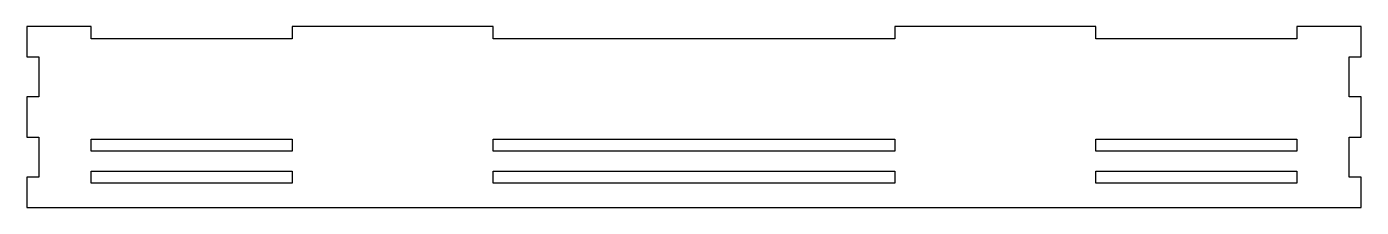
# Model space of a CAD drawing. Header units: millimetres. Extents: x -6 to 326, y 0 to 45.
import ezdxf

# ---------------------------------------------------------------- set-up
doc = ezdxf.new("R2010")
doc.units = ezdxf.units.MM
doc.layers.get('0').update_dxf_attribs({"linetype": 'CONTINUOUS'})

msp = doc.modelspace()

# ---------------------------------------------------------------- linework, layer by layer
for points in [[(-6, 37.5), (-3, 37.5), (-3, 27.5), (-6, 27.5), (-6, 17.5), (-3, 17.5), (-3, 7.5), (-6, 7.5), (-6, 0), (326, 0), (326, 7.5), (323, 7.5), (323, 17.5), (326, 17.5), (326, 27.5), (323, 27.5), (323, 37.5), (326, 37.5), (326, 45), (310, 45), (310, 42), (260, 42), (260, 45), (210, 45), (210, 42), (110, 42), (110, 45), (60, 45), (60, 42), (10, 42), (10, 45), (-6, 45)], [(60, 17), (60, 14), (10, 14), (10, 17)], [(210, 17), (210, 14), (110, 14), (110, 17)], [(310, 17), (310, 14), (260, 14), (260, 17)], [(60, 9), (60, 6), (10, 6), (10, 9)], [(210, 9), (210, 6), (110, 6), (110, 9)], [(310, 9), (310, 6), (260, 6), (260, 9)]]:
    msp.add_lwpolyline(points, close=True)

doc.saveas('drawing.dxf')
